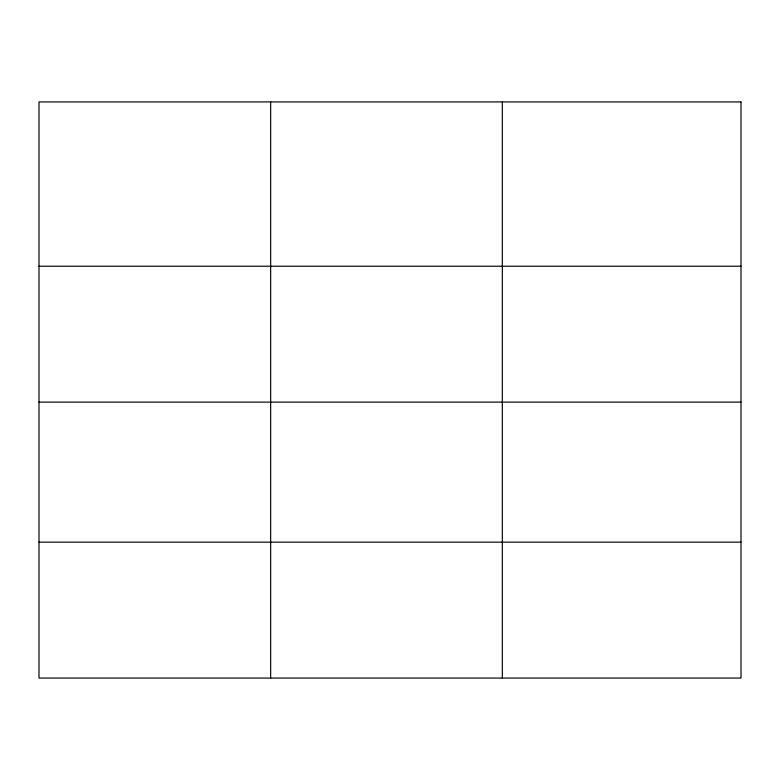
<?xml version="1.0" encoding="UTF-8"?>
<svg xmlns="http://www.w3.org/2000/svg" width="780" height="780" viewBox="0 0 780 780"><rect width="100%" height="100%" fill="white"/><g stroke="black" fill="none" stroke-linecap="round" stroke-linejoin="round"><path stroke-width="1.17" d="M39 266.224L741 266.224M39 402.129L741 402.129M39 542.158L741 542.158M502.32 101.936L502.32 678.064M270.66 101.936L270.66 678.064M741 101.936L39 101.936L39 678.064L741 678.064L741 101.936"/></g></svg>
